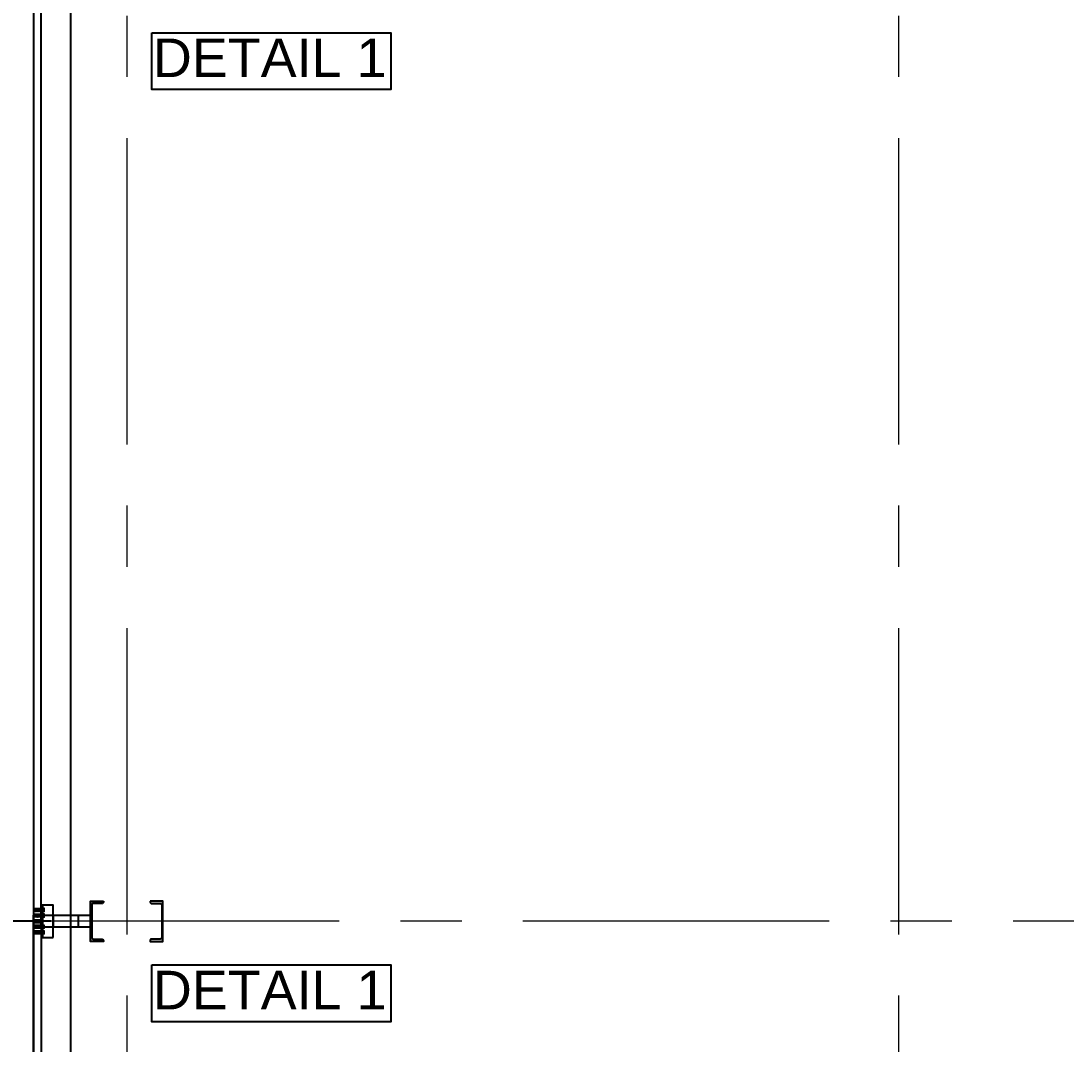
# Model space of a CAD drawing. Header units: millimetres. Extents: x 3470347 to 5996549, y -3470518 to 17149644.
# Drawn here: x 4832415 to 4838915, y 6628263 to 6634629 of the extents above; entities that cross this region are included whole.
import ezdxf
from ezdxf.enums import TextEntityAlignment as Align

# ---------------------------------------------------------------- set-up
doc = ezdxf.new("R2010")
doc.units = ezdxf.units.MM
doc.header["$MEASUREMENT"] = 0
doc.header["$PDMODE"] = 35
doc.header["$PDSIZE"] = -5
doc.linetypes.add('CENTER', pattern=[50.8, 31.75, -6.35, 6.35, -6.35])
doc.layers.get('0').update_dxf_attribs({"linetype": 'CONTINUOUS', "lineweight": 25})
doc.layers.get('DEFPOINTS').update_dxf_attribs({"linetype": 'CONTINUOUS', "lineweight": 25})
for name, color, linetype in [('5', 3, 'CONTINUOUS'), ('BOLT', 1, 'CONTINUOUS'), ('lintel', 2, 'CONTINUOUS')]:
    doc.layers.add(name, color=color, linetype=linetype)
doc.layers.add('CENTER', color=8, linetype='CENTER', lineweight=0)
doc.layers.add('channnel', color=2, linetype='CONTINUOUS', lineweight=15)
doc.styles.add('DIM', font='geniso.shx', dxfattribs={"width": 0.85})
doc.styles.add('TITLE', font='arial.ttf')
doc.dimstyles.new('ST-100', dxfattribs={"dimscale": 100, "dimtxt": 7, "dimasz": 5, "dimexe": 0.18, "dimexo": 0.0625, "dimgap": 0.2, "dimtad": 0, "dimdec": 0, "dimzin": 0, "dimdsep": 46, "dimtxsty": 'DIM', "dimblk": 'OPEN90', "dimcen": 0.09, "dimclrd": 256, "dimclrt": 7, "dimadec": 0, "dimazin": 0, "dimtfac": 1, "dimtdec": 0, "dimtofl": 0, "dimtmove": 0, "dimatfit": 3, "dimldrblk": 'OPEN90', "dimfxl": 1, "dimtolj": 1, "dimtzin": 0, "dimlwd": -1, "dimarcsym": 0})

# ---------------------------------------------------------------- blocks, each defined once
blk = doc.blocks.new('_Open90')
at = {"color": 0, "linetype": 'ByBlock', "lineweight": -2}
for p, q in [((-0.5, 0.5), (0, 0)), ((0, 0), (-1, 0)), ((0, 0), (-0.5, -0.5))]:
    blk.add_line(p, q, dxfattribs=at)
blk = doc.blocks.new('*D1784')
at = {"layer": 'BOLT', "color": 0, "lineweight": -2}
for p, q in [((4832601.6, 6634827.3), (4830755.3, 6634827.3)), ((4832601.6, 6629027.3), (4830755.3, 6629027.3))]:
    blk.add_line(p, q, dxfattribs=at)
at = {"layer": 'BOLT'}
for p, q in [((4830773.3, 6634327.3), (4830773.3, 6632585)), ((4830773.3, 6629527.3), (4830773.3, 6631269.6))]:
    blk.add_line(p, q, dxfattribs=at)
at = {"layer": 'DEFPOINTS', "color": 0}
for p in [(4832607.9, 6634827.3), (4830773.3, 6629027.3), (4832607.9, 6629027.3)]:
    blk.add_point(p, dxfattribs=at)
at = {"layer": 'BOLT', "xscale": 500, "yscale": 500, "zscale": 500}
for p, rotation in [((4830773.3, 6634827.3), 90), ((4830773.3, 6629027.3), 270)]:
    blk.add_blockref('_Open90', p, dxfattribs=dict(at, rotation=rotation))
at = {"layer": 'BOLT', "color": 7, "insert": (4830773.3, 6631927.3), "char_height": 600, "attachment_point": 5, "rotation": 90, "style": 'DIM'}
blk.add_mtext('\\A1;5800', dxfattribs=at)
blk = doc.blocks.new('*D1786')
at = {"layer": 'BOLT', "color": 0, "lineweight": -2}
for p, q in [((4832601.6, 6629027.3), (4830755.3, 6629027.3)), ((4832486.6, 6623187.3), (4830755.3, 6623187.3))]:
    blk.add_line(p, q, dxfattribs=at)
at = {"layer": 'BOLT'}
for p, q in [((4830773.3, 6628527.3), (4830773.3, 6626790.5)), ((4830773.3, 6623687.3), (4830773.3, 6625424.1))]:
    blk.add_line(p, q, dxfattribs=at)
at = {"layer": 'DEFPOINTS', "color": 0}
for p in [(4830773.3, 6629027.3), (4832607.9, 6629027.3), (4832492.9, 6623187.3)]:
    blk.add_point(p, dxfattribs=at)
at = {"layer": 'BOLT', "xscale": 500, "yscale": 500, "zscale": 500}
for p, rotation in [((4830773.3, 6629027.3), 90), ((4830773.3, 6623187.3), 270)]:
    blk.add_blockref('_Open90', p, dxfattribs=dict(at, rotation=rotation))
at = {"layer": 'BOLT', "color": 7, "insert": (4830773.3, 6626107.3), "char_height": 600, "attachment_point": 5, "rotation": 90, "style": 'DIM'}
blk.add_mtext('\\A1;5840', dxfattribs=at)
blk = doc.blocks.new('*D1791')
at = {"layer": 'BOLT', "color": 0, "lineweight": -2}
for p, q in [((4832486.6, 6641107.3), (4828543.9, 6641107.3)), ((4832486.6, 6611107.3), (4828543.9, 6611107.3))]:
    blk.add_line(p, q, dxfattribs=at)
at = {"layer": 'BOLT'}
for p, q in [((4828561.9, 6640607.3), (4828561.9, 6628600.8)), ((4828561.9, 6611607.3), (4828561.9, 6623613.8))]:
    blk.add_line(p, q, dxfattribs=at)
at = {"layer": 'DEFPOINTS', "color": 0}
for p in [(4832492.9, 6641107.3), (4828561.9, 6611107.3), (4832492.9, 6611107.3)]:
    blk.add_point(p, dxfattribs=at)
at = {"layer": 'BOLT', "xscale": 500, "yscale": 500, "zscale": 500}
for p, rotation in [((4828561.9, 6641107.3), 90), ((4828561.9, 6611107.3), 270)]:
    blk.add_blockref('_Open90', p, dxfattribs=dict(at, rotation=rotation))
at = {"layer": 'BOLT', "color": 7, "insert": (4828561.9, 6626107.3), "char_height": 600, "attachment_point": 5, "rotation": 90, "style": 'DIM'}
blk.add_mtext('\\A1;30000 WALL O/O', dxfattribs=at)

msp = doc.modelspace()

# ---------------------------------------------------------------- hatches: boundary and pattern name
at = {"transparency": 33554559}
h = msp.add_hatch(color=1, dxfattribs=at)
h.dxf.hatch_style = 1
h.paths.add_polyline_path([(4832847.87, 6629152.26), (4832847.87, 6628902.26), (4832927.87, 6628902.26), (4832927.87, 6628906.36, 0.4142136), (4832917.87, 6628916.36), (4832864.97, 6628916.36, -0.4142136), (4832854.97, 6628926.36), (4832854.97, 6629128.16, -0.4142136), (4832864.97, 6629138.16), (4832917.87, 6629138.16, 0.4142136), (4832927.87, 6629148.16), (4832927.87, 6629152.26)])
h = msp.add_hatch(color=1, dxfattribs=at)
h.dxf.hatch_style = 1
h.paths.add_polyline_path([(4833297.87, 6629152.26), (4833297.87, 6628902.26), (4833217.87, 6628902.26), (4833217.87, 6628906.36, -0.4142136), (4833227.87, 6628916.36), (4833280.77, 6628916.36, 0.4142136), (4833290.77, 6628926.36), (4833290.77, 6629128.16, 0.4142136), (4833280.77, 6629138.16), (4833227.87, 6629138.16, -0.4142136), (4833217.87, 6629148.16), (4833217.87, 6629152.26)])

# ---------------------------------------------------------------- linework, layer by layer
at = {"color": 8, "linetype": 'ByBlock'}
for p, q in [((4832548.87, 6629105.26, 0), (4832492.87, 6629105.26, 0)), ((4832548.87, 6629097.26, 0), (4832492.87, 6629097.26, 0)), ((4832548.87, 6629089.26, 0), (4832492.87, 6629089.26, 0)), ((4832548.87, 6629070.26, 0), (4832492.87, 6629070.26, 0)), ((4832548.87, 6629062.26, 0), (4832492.87, 6629062.26, 0)), ((4832548.87, 6629054.26, 0), (4832492.87, 6629054.26, 0)), ((4832548.87, 6629000.26, 0), (4832492.87, 6629000.26, 0)), ((4832548.87, 6628992.26, 0), (4832492.87, 6628992.26, 0)), ((4832548.87, 6628984.26, 0), (4832492.87, 6628984.26, 0)), ((4832548.87, 6628965.26, 0), (4832492.87, 6628965.26, 0)), ((4832548.87, 6628957.26, 0), (4832492.87, 6628957.26, 0)), ((4832548.87, 6628949.26, 0), (4832492.87, 6628949.26, 0))]:
    msp.add_line(p, q, dxfattribs=at)
at = {"color": 3}
msp.add_line((4832548.87, 6629127.26, 0), (4832548.87, 6628927.26, 0), dxfattribs=at)
at = {"color": 2}
for p, q in [((4832540.87, 6629033.93, 0), (4832492.87, 6629033.93, 0)), ((4832540.87, 6629033.93, 0), (4832492.87, 6629033.93, 0)), ((4832540.87, 6629020.59, 0), (4832492.87, 6629020.59, 0)), ((4832540.87, 6629020.59, 0), (4832492.87, 6629020.59, 0))]:
    msp.add_line(p, q, dxfattribs=at)
at = {"color": 8, "elevation": 0}
for points in [[(4832492.87, 6641107.26), (4832492.87, 6611107.26), (4862492.87, 6611107.26), (4862492.87, 6641107.26)], [(4832722.87, 6640877.26), (4832722.87, 6611337.26), (4862262.87, 6611337.26), (4862262.87, 6640877.26)]]:
    msp.add_lwpolyline(points, close=True, dxfattribs=at)
at = {"color": 6, "linetype": 'ByBlock', "elevation": 0}
for points in [[(4832492.87, 6634820.59), (4832492.87, 6629033.93), (4832540.87, 6629033.93), (4832540.87, 6634820.59)], [(4832492.87, 6623193.93), (4832492.87, 6629020.59), (4832540.87, 6629020.59), (4832540.87, 6623193.93)]]:
    msp.add_lwpolyline(points, close=True, dxfattribs=at)
at = {"color": 1, "elevation": 0}
for points in [[(4832927.87, 6629152.26), (4832927.87, 6629148.16, -0.4142136), (4832917.87, 6629138.16), (4832864.97, 6629138.16, 0.4142136), (4832854.97, 6629128.16), (4832854.97, 6628926.36, 0.4142136), (4832864.97, 6628916.36), (4832917.87, 6628916.36, -0.4142136), (4832927.87, 6628906.36), (4832927.87, 6628902.26), (4832847.87, 6628902.26), (4832847.87, 6629152.26)], [(4833217.87, 6629152.26), (4833217.87, 6629148.16, 0.4142136), (4833227.87, 6629138.16), (4833280.77, 6629138.16, -0.4142136), (4833290.77, 6629128.16), (4833290.77, 6628926.36, -0.4142136), (4833280.77, 6628916.36), (4833227.87, 6628916.36, 0.4142136), (4833217.87, 6628906.36), (4833217.87, 6628902.26), (4833297.87, 6628902.26), (4833297.87, 6629152.26)]]:
    msp.add_lwpolyline(points, format="xyb", close=True, dxfattribs=at)
at = {"color": 3, "elevation": 0}
for points in [[(4832615.87, 6628927.26), (4832615.87, 6629127.26), (4832540.87, 6629127.26), (4832540.87, 6628927.26)], [(4832540.87, 6629064.76), (4832615.87, 6629064.76), (4832615.87, 6628989.76), (4832540.87, 6628989.76)], [(4832772.87, 6629064.76), (4832847.87, 6629064.76), (4832847.87, 6628989.76), (4832772.87, 6628989.76)]]:
    msp.add_lwpolyline(points, close=True, dxfattribs=at)
at = {"layer": 'CENTER', "color": 8, "ltscale": 60}
for p, q in [((4833072.87, 6646090.98, 0), (4833072.87, 6608276.48, 0)), ((4837872.54, 6646090.98, 0), (4837872.54, 6608276.48, 0)), ((4864873.95, 6629027.26, 0), (4827811.52, 6629027.26, 0))]:
    msp.add_line(p, q, dxfattribs=at)
at = {"layer": 'channnel', "color": 8, "linetype": 'ByBlock'}
for p, q in [((4832548.87, 6629105.26, 0), (4832492.87, 6629105.26, 0)), ((4832492.87, 6629105.26, 0), (4832492.87, 6629089.26, 0)), ((4832548.87, 6629089.26, 0), (4832492.87, 6629089.26, 0)), ((4832534.47, 6629089.26, 0), (4832534.47, 6629105.26, 0)), ((4832548.87, 6629107.93, 0), (4832548.87, 6629086.59, 0)), ((4832561.19, 6629107.93, 0), (4832548.87, 6629107.93, 0)), ((4832548.87, 6629097.26, 0), (4832561.19, 6629097.26, 0)), ((4832561.19, 6629086.59, 0), (4832548.87, 6629086.59, 0)), ((4832548.87, 6629070.26, 0), (4832492.87, 6629070.26, 0)), ((4832492.87, 6629070.26, 0), (4832492.87, 6629054.26, 0)), ((4832548.87, 6629054.26, 0), (4832492.87, 6629054.26, 0)), ((4832534.47, 6629054.26, 0), (4832534.47, 6629070.26, 0)), ((4832548.87, 6629072.93, 0), (4832548.87, 6629051.59, 0)), ((4832561.19, 6629072.93, 0), (4832548.87, 6629072.93, 0)), ((4832548.87, 6629062.26, 0), (4832561.19, 6629062.26, 0)), ((4832561.19, 6629051.59, 0), (4832548.87, 6629051.59, 0)), ((4832548.87, 6629000.26, 0), (4832492.87, 6629000.26, 0)), ((4832492.87, 6628984.26, 0), (4832492.87, 6629000.26, 0)), ((4832548.87, 6628984.26, 0), (4832492.87, 6628984.26, 0)), ((4832548.87, 6628965.26, 0), (4832492.87, 6628965.26, 0)), ((4832492.87, 6628949.26, 0), (4832492.87, 6628965.26, 0)), ((4832548.87, 6628949.26, 0), (4832492.87, 6628949.26, 0)), ((4832534.47, 6629000.26, 0), (4832534.47, 6628984.26, 0)), ((4832534.47, 6628965.26, 0), (4832534.47, 6628949.26, 0)), ((4832548.87, 6628981.59, 0), (4832548.87, 6629002.93, 0)), ((4832561.19, 6629002.93, 0), (4832548.87, 6629002.93, 0)), ((4832548.87, 6628992.26, 0), (4832561.19, 6628992.26, 0)), ((4832561.19, 6628981.59, 0), (4832548.87, 6628981.59, 0)), ((4832548.87, 6628946.59, 0), (4832548.87, 6628967.93, 0)), ((4832561.19, 6628967.93, 0), (4832548.87, 6628967.93, 0)), ((4832548.87, 6628957.26, 0), (4832561.19, 6628957.26, 0)), ((4832561.19, 6628946.59, 0), (4832548.87, 6628946.59, 0))]:
    msp.add_line(p, q, dxfattribs=at)
at = {"layer": 'channnel', "color": 8, "linetype": 'Continuous'}
for p, q in [((4832498.67, 6629089.84, 0), (4832492.87, 6629102.27, 0)), ((4832497.42, 6629089.26, 0), (4832492.87, 6629099.02, 0)), ((4832495.63, 6629089.84, 0), (4832492.87, 6629095.76, 0)), ((4832494.39, 6629089.26, 0), (4832492.87, 6629092.51, 0)), ((4832500.45, 6629089.26, 0), (4832493.26, 6629104.68, 0)), ((4832501.7, 6629089.84, 0), (4832494.51, 6629105.26, 0)), ((4832503.49, 6629089.26, 0), (4832496.3, 6629104.68, 0)), ((4832504.73, 6629089.84, 0), (4832497.54, 6629105.26, 0)), ((4832506.52, 6629089.26, 0), (4832499.33, 6629104.68, 0)), ((4832508.04, 6629089.26, 0), (4832500.58, 6629105.26, 0)), ((4832509.29, 6629089.84, 0), (4832502.37, 6629104.68, 0)), ((4832511.07, 6629089.26, 0), (4832503.61, 6629105.26, 0)), ((4832512.32, 6629089.84, 0), (4832505.4, 6629104.68, 0)), ((4832514.11, 6629089.26, 0), (4832506.65, 6629105.26, 0)), ((4832515.35, 6629089.84, 0), (4832508.44, 6629104.68, 0)), ((4832517.14, 6629089.26, 0), (4832509.68, 6629105.26, 0)), ((4832518.39, 6629089.84, 0), (4832511.47, 6629104.68, 0)), ((4832520.18, 6629089.26, 0), (4832512.72, 6629105.26, 0)), ((4832521.42, 6629089.84, 0), (4832514.5, 6629104.68, 0)), ((4832522.75, 6629089.26, 0), (4832515.29, 6629105.26, 0)), ((4832515.49, 6629089.84, 0), (4832520.57, 6629104.68, 0)), ((4832523.21, 6629089.26, 0), (4832515.75, 6629105.26, 0)), ((4832516.68, 6629089.26, 0), (4832515.89, 6629105.26, 0)), ((4832524, 6629089.84, 0), (4832517.08, 6629104.68, 0)), ((4832517.28, 6629089.26, 0), (4832521.82, 6629105.26, 0)), ((4832524.46, 6629089.84, 0), (4832517.54, 6629104.68, 0)), ((4832517.93, 6629089.84, 0), (4832517.68, 6629104.68, 0)), ((4832525.78, 6629089.26, 0), (4832518.32, 6629105.26, 0)), ((4832526.25, 6629089.26, 0), (4832518.78, 6629105.26, 0)), ((4832519.72, 6629089.26, 0), (4832524.26, 6629105.26, 0)), ((4832519.96, 6629105.01, 0), (4832519.84, 6629105.26, 0)), ((4832527.03, 6629089.84, 0), (4832520.11, 6629104.68, 0)), ((4832520.96, 6629089.84, 0), (4832526.04, 6629104.68, 0)), ((4832528.82, 6629089.26, 0), (4832521.36, 6629105.26, 0)), ((4832522.99, 6629105.01, 0), (4832522.88, 6629105.26, 0)), ((4832530.07, 6629089.84, 0), (4832523.15, 6629104.68, 0)), ((4832523.86, 6629089.84, 0), (4832523.61, 6629104.68, 0)), ((4832531.85, 6629089.26, 0), (4832524.39, 6629105.26, 0)), ((4832525.65, 6629089.26, 0), (4832524.85, 6629105.26, 0)), ((4832526.03, 6629105.01, 0), (4832525.91, 6629105.26, 0)), ((4832533.1, 6629089.84, 0), (4832526.18, 6629104.68, 0)), ((4832526.89, 6629089.84, 0), (4832526.64, 6629104.68, 0)), ((4832534.47, 6629090.15, 0), (4832527.43, 6629105.26, 0)), ((4832529.06, 6629105.01, 0), (4832528.94, 6629105.26, 0)), ((4832534.47, 6629093.41, 0), (4832529.21, 6629104.68, 0)), ((4832534.47, 6629096.66, 0), (4832530.46, 6629105.26, 0)), ((4832532.09, 6629105.01, 0), (4832531.98, 6629105.26, 0)), ((4832534.47, 6629099.91, 0), (4832532.25, 6629104.68, 0)), ((4832534.47, 6629103.17, 0), (4832533.5, 6629105.26, 0)), ((4832535.13, 6629105.01, 0), (4832535.01, 6629105.26, 0)), ((4832498.67, 6629054.84, 0), (4832492.87, 6629067.27, 0)), ((4832497.42, 6629054.26, 0), (4832492.87, 6629064.02, 0)), ((4832495.63, 6629054.84, 0), (4832492.87, 6629060.76, 0)), ((4832494.39, 6629054.26, 0), (4832492.87, 6629057.51, 0)), ((4832500.45, 6629054.26, 0), (4832493.26, 6629069.68, 0)), ((4832501.7, 6629054.84, 0), (4832494.51, 6629070.26, 0)), ((4832503.49, 6629054.26, 0), (4832496.3, 6629069.68, 0)), ((4832504.73, 6629054.84, 0), (4832497.54, 6629070.26, 0)), ((4832506.52, 6629054.26, 0), (4832499.33, 6629069.68, 0)), ((4832508.04, 6629054.26, 0), (4832500.58, 6629070.26, 0)), ((4832509.29, 6629054.84, 0), (4832502.37, 6629069.68, 0)), ((4832511.07, 6629054.26, 0), (4832503.61, 6629070.26, 0)), ((4832512.32, 6629054.84, 0), (4832505.4, 6629069.68, 0)), ((4832514.11, 6629054.26, 0), (4832506.65, 6629070.26, 0)), ((4832515.35, 6629054.84, 0), (4832508.44, 6629069.68, 0)), ((4832517.14, 6629054.26, 0), (4832509.68, 6629070.26, 0)), ((4832518.39, 6629054.84, 0), (4832511.47, 6629069.68, 0)), ((4832520.18, 6629054.26, 0), (4832512.72, 6629070.26, 0)), ((4832521.42, 6629054.84, 0), (4832514.5, 6629069.68, 0)), ((4832522.75, 6629054.26, 0), (4832515.29, 6629070.26, 0)), ((4832515.49, 6629054.84, 0), (4832520.57, 6629069.68, 0)), ((4832523.21, 6629054.26, 0), (4832515.75, 6629070.26, 0)), ((4832516.68, 6629054.26, 0), (4832515.89, 6629070.26, 0)), ((4832524, 6629054.84, 0), (4832517.08, 6629069.68, 0)), ((4832517.28, 6629054.26, 0), (4832521.82, 6629070.26, 0)), ((4832524.46, 6629054.84, 0), (4832517.54, 6629069.68, 0)), ((4832517.93, 6629054.84, 0), (4832517.68, 6629069.68, 0)), ((4832525.78, 6629054.26, 0), (4832518.32, 6629070.26, 0)), ((4832526.25, 6629054.26, 0), (4832518.78, 6629070.26, 0)), ((4832519.72, 6629054.26, 0), (4832524.26, 6629070.26, 0)), ((4832519.96, 6629070.01, 0), (4832519.84, 6629070.26, 0)), ((4832527.03, 6629054.84, 0), (4832520.11, 6629069.68, 0)), ((4832520.96, 6629054.84, 0), (4832526.04, 6629069.68, 0)), ((4832528.82, 6629054.26, 0), (4832521.36, 6629070.26, 0)), ((4832522.99, 6629070.01, 0), (4832522.88, 6629070.26, 0)), ((4832530.07, 6629054.84, 0), (4832523.15, 6629069.68, 0)), ((4832523.86, 6629054.84, 0), (4832523.61, 6629069.68, 0)), ((4832531.85, 6629054.26, 0), (4832524.39, 6629070.26, 0)), ((4832525.65, 6629054.26, 0), (4832524.85, 6629070.26, 0)), ((4832526.03, 6629070.01, 0), (4832525.91, 6629070.26, 0)), ((4832533.1, 6629054.84, 0), (4832526.18, 6629069.68, 0)), ((4832526.89, 6629054.84, 0), (4832526.64, 6629069.68, 0)), ((4832534.47, 6629055.15, 0), (4832527.43, 6629070.26, 0)), ((4832529.06, 6629070.01, 0), (4832528.94, 6629070.26, 0)), ((4832534.47, 6629058.41, 0), (4832529.21, 6629069.68, 0)), ((4832534.47, 6629061.66, 0), (4832530.46, 6629070.26, 0)), ((4832532.09, 6629070.01, 0), (4832531.98, 6629070.26, 0)), ((4832534.47, 6629064.91, 0), (4832532.25, 6629069.68, 0)), ((4832534.47, 6629068.17, 0), (4832533.5, 6629070.26, 0)), ((4832535.13, 6629070.01, 0), (4832535.01, 6629070.26, 0)), ((4832494.39, 6629000.26, 0), (4832492.87, 6628997.01, 0)), ((4832497.42, 6629000.26, 0), (4832492.87, 6628990.5, 0)), ((4832495.63, 6628999.68, 0), (4832492.87, 6628993.76, 0)), ((4832498.67, 6628999.68, 0), (4832492.87, 6628987.25, 0)), ((4832494.39, 6628965.26, 0), (4832492.87, 6628962.01, 0)), ((4832497.42, 6628965.26, 0), (4832492.87, 6628955.5, 0)), ((4832495.63, 6628964.68, 0), (4832492.87, 6628958.76, 0)), ((4832498.67, 6628964.68, 0), (4832492.87, 6628952.25, 0)), ((4832500.45, 6629000.26, 0), (4832493.26, 6628984.84, 0)), ((4832500.45, 6628965.26, 0), (4832493.26, 6628949.84, 0)), ((4832501.7, 6628999.68, 0), (4832494.51, 6628984.26, 0)), ((4832501.7, 6628964.68, 0), (4832494.51, 6628949.26, 0)), ((4832503.49, 6629000.26, 0), (4832496.3, 6628984.84, 0)), ((4832503.49, 6628965.26, 0), (4832496.3, 6628949.84, 0)), ((4832504.73, 6628999.68, 0), (4832497.54, 6628984.26, 0)), ((4832504.73, 6628964.68, 0), (4832497.54, 6628949.26, 0)), ((4832506.52, 6629000.26, 0), (4832499.33, 6628984.84, 0)), ((4832506.52, 6628965.26, 0), (4832499.33, 6628949.84, 0)), ((4832508.04, 6629000.26, 0), (4832500.58, 6628984.26, 0)), ((4832508.04, 6628965.26, 0), (4832500.58, 6628949.26, 0)), ((4832509.29, 6628999.68, 0), (4832502.37, 6628984.84, 0)), ((4832509.29, 6628964.68, 0), (4832502.37, 6628949.84, 0)), ((4832511.07, 6629000.26, 0), (4832503.61, 6628984.26, 0)), ((4832511.07, 6628965.26, 0), (4832503.61, 6628949.26, 0)), ((4832512.32, 6628999.68, 0), (4832505.4, 6628984.84, 0)), ((4832512.32, 6628964.68, 0), (4832505.4, 6628949.84, 0)), ((4832514.11, 6629000.26, 0), (4832506.65, 6628984.26, 0)), ((4832514.11, 6628965.26, 0), (4832506.65, 6628949.26, 0)), ((4832515.35, 6628999.68, 0), (4832508.44, 6628984.84, 0)), ((4832515.35, 6628964.68, 0), (4832508.44, 6628949.84, 0)), ((4832517.14, 6629000.26, 0), (4832509.68, 6628984.26, 0)), ((4832517.14, 6628965.26, 0), (4832509.68, 6628949.26, 0)), ((4832518.39, 6628999.68, 0), (4832511.47, 6628984.84, 0)), ((4832518.39, 6628964.68, 0), (4832511.47, 6628949.84, 0)), ((4832520.18, 6629000.26, 0), (4832512.72, 6628984.26, 0)), ((4832520.18, 6628965.26, 0), (4832512.72, 6628949.26, 0)), ((4832521.42, 6628999.68, 0), (4832514.5, 6628984.84, 0)), ((4832521.42, 6628964.68, 0), (4832514.5, 6628949.84, 0)), ((4832522.75, 6629000.26, 0), (4832515.29, 6628984.26, 0)), ((4832522.75, 6628965.26, 0), (4832515.29, 6628949.26, 0)), ((4832515.49, 6628999.68, 0), (4832520.57, 6628984.84, 0)), ((4832515.49, 6628964.68, 0), (4832520.57, 6628949.84, 0)), ((4832523.21, 6629000.26, 0), (4832515.75, 6628984.26, 0)), ((4832523.21, 6628965.26, 0), (4832515.75, 6628949.26, 0)), ((4832516.68, 6629000.26, 0), (4832515.89, 6628984.26, 0)), ((4832516.68, 6628965.26, 0), (4832515.89, 6628949.26, 0)), ((4832524, 6628999.68, 0), (4832517.08, 6628984.84, 0)), ((4832524, 6628964.68, 0), (4832517.08, 6628949.84, 0)), ((4832517.28, 6629000.26, 0), (4832521.82, 6628984.26, 0)), ((4832517.28, 6628965.26, 0), (4832521.82, 6628949.26, 0)), ((4832524.46, 6628999.68, 0), (4832517.54, 6628984.84, 0)), ((4832524.46, 6628964.68, 0), (4832517.54, 6628949.84, 0)), ((4832517.93, 6628999.68, 0), (4832517.68, 6628984.84, 0)), ((4832517.93, 6628964.68, 0), (4832517.68, 6628949.84, 0)), ((4832525.78, 6629000.26, 0), (4832518.32, 6628984.26, 0)), ((4832525.78, 6628965.26, 0), (4832518.32, 6628949.26, 0)), ((4832526.25, 6629000.26, 0), (4832518.78, 6628984.26, 0)), ((4832526.25, 6628965.26, 0), (4832518.78, 6628949.26, 0)), ((4832519.72, 6629000.26, 0), (4832524.26, 6628984.26, 0)), ((4832519.72, 6628965.26, 0), (4832524.26, 6628949.26, 0)), ((4832519.96, 6628984.51, 0), (4832519.84, 6628984.26, 0)), ((4832519.96, 6628949.51, 0), (4832519.84, 6628949.26, 0)), ((4832527.03, 6628999.68, 0), (4832520.11, 6628984.84, 0)), ((4832527.03, 6628964.68, 0), (4832520.11, 6628949.84, 0)), ((4832520.96, 6628999.68, 0), (4832526.04, 6628984.84, 0)), ((4832520.96, 6628964.68, 0), (4832526.04, 6628949.84, 0)), ((4832528.82, 6629000.26, 0), (4832521.36, 6628984.26, 0)), ((4832528.82, 6628965.26, 0), (4832521.36, 6628949.26, 0)), ((4832522.99, 6628984.51, 0), (4832522.88, 6628984.26, 0)), ((4832522.99, 6628949.51, 0), (4832522.88, 6628949.26, 0)), ((4832530.07, 6628999.68, 0), (4832523.15, 6628984.84, 0)), ((4832530.07, 6628964.68, 0), (4832523.15, 6628949.84, 0)), ((4832523.86, 6628999.68, 0), (4832523.61, 6628984.84, 0)), ((4832523.86, 6628964.68, 0), (4832523.61, 6628949.84, 0)), ((4832531.85, 6629000.26, 0), (4832524.39, 6628984.26, 0)), ((4832531.85, 6628965.26, 0), (4832524.39, 6628949.26, 0)), ((4832525.65, 6629000.26, 0), (4832524.85, 6628984.26, 0)), ((4832525.65, 6628965.26, 0), (4832524.85, 6628949.26, 0)), ((4832526.03, 6628984.51, 0), (4832525.91, 6628984.26, 0)), ((4832526.03, 6628949.51, 0), (4832525.91, 6628949.26, 0)), ((4832533.1, 6628999.68, 0), (4832526.18, 6628984.84, 0)), ((4832533.1, 6628964.68, 0), (4832526.18, 6628949.84, 0)), ((4832526.89, 6628999.68, 0), (4832526.64, 6628984.84, 0)), ((4832526.89, 6628964.68, 0), (4832526.64, 6628949.84, 0)), ((4832534.47, 6628999.37, 0), (4832527.43, 6628984.26, 0)), ((4832534.47, 6628964.37, 0), (4832527.43, 6628949.26, 0)), ((4832529.06, 6628984.51, 0), (4832528.94, 6628984.26, 0)), ((4832529.06, 6628949.51, 0), (4832528.94, 6628949.26, 0)), ((4832534.47, 6628996.12, 0), (4832529.21, 6628984.84, 0)), ((4832534.47, 6628961.12, 0), (4832529.21, 6628949.84, 0)), ((4832534.47, 6628992.86, 0), (4832530.46, 6628984.26, 0)), ((4832534.47, 6628957.86, 0), (4832530.46, 6628949.26, 0)), ((4832532.09, 6628984.51, 0), (4832531.98, 6628984.26, 0)), ((4832532.09, 6628949.51, 0), (4832531.98, 6628949.26, 0)), ((4832534.47, 6628989.61, 0), (4832532.25, 6628984.84, 0)), ((4832534.47, 6628954.61, 0), (4832532.25, 6628949.84, 0)), ((4832534.47, 6628986.35, 0), (4832533.5, 6628984.26, 0)), ((4832534.47, 6628951.35, 0), (4832533.5, 6628949.26, 0)), ((4832535.13, 6628984.51, 0), (4832535.01, 6628984.26, 0)), ((4832535.13, 6628949.51, 0), (4832535.01, 6628949.26, 0))]:
    msp.add_line(p, q, dxfattribs=at)
for centre, radius, start, end in [((4832493.89, 6629104.97, 0), 0.688, 25, 205), ((4832495.01, 6629089.55, 0), 0.688, 205, 25), ((4832496.92, 6629104.97, 0), 0.688, 25, 205), ((4832498.04, 6629089.55, 0), 0.687, 205, 25), ((4832499.96, 6629104.97, 0), 0.688, 25, 205), ((4832501.08, 6629089.55, 0), 0.688, 205, 25), ((4832502.99, 6629104.97, 0), 0.688, 25, 205), ((4832504.11, 6629089.55, 0), 0.688, 205, 25), ((4832506.02, 6629104.97, 0), 0.688, 25, 205), ((4832508.66, 6629089.55, 0), 0.688, 205, 25), ((4832509.06, 6629104.97, 0), 0.688, 25, 205), ((4832511.7, 6629089.55, 0), 0.688, 205, 25), ((4832512.09, 6629104.97, 0), 0.688, 25, 205), ((4832514.73, 6629089.55, 0), 0.687, 205, 25), ((4832515.13, 6629104.97, 0), 0.687, 25, 205), ((4832521.79, 6629125.68, 0), 21.43, 252.355169, 281.458711), ((4832519.75, 6629068.84, 0), 21.43, 72.355169, 101.458711), ((4832522.38, 6629125.68, 0), 21.43, 252.355169, 281.458711), ((4832517.31, 6629089.55, 0), 0.687, 205, 25), ((4832517.7, 6629104.97, 0), 0.688, 25, 205), ((4832517.77, 6629089.55, 0), 0.688, 205, 25), ((4832519.9, 6629097.11, 0), 8.28, 251.528402, 298.566099), ((4832518.16, 6629104.97, 0), 0.688, 25, 205), ((4832521.63, 6629097.41, 0), 8.28, 71.528402, 118.566099), ((4832520.34, 6629089.55, 0), 0.687, 205, 25), ((4832520.74, 6629104.97, 0), 0.688, 25, 205), ((4832520.8, 6629089.55, 0), 0.688, 205, 25), ((4832521.2, 6629104.97, 0), 0.688, 25, 205), ((4832523.37, 6629089.55, 0), 0.687, 205, 25), ((4832523.77, 6629104.97, 0), 0.688, 25, 205), ((4832523.83, 6629089.55, 0), 0.687, 205, 25), ((4832524.23, 6629104.97, 0), 0.688, 25, 205), ((4832526.27, 6629089.55, 0), 0.688, 205, 25), ((4832526.41, 6629089.55, 0), 0.687, 205, 25), ((4832526.8, 6629104.97, 0), 0.688, 25, 205), ((4832529.44, 6629089.55, 0), 0.687, 205, 25), ((4832529.84, 6629104.97, 0), 0.688, 25, 205), ((4832532.48, 6629089.55, 0), 0.687, 205, 25), ((4832532.87, 6629104.97, 0), 0.688, 25, 205), ((4832493.89, 6629069.97, 0), 0.688, 25, 205), ((4832495.01, 6629054.55, 0), 0.688, 205, 25), ((4832496.92, 6629069.97, 0), 0.688, 25, 205), ((4832498.04, 6629054.55, 0), 0.687, 205, 25), ((4832499.96, 6629069.97, 0), 0.688, 25, 205), ((4832501.08, 6629054.55, 0), 0.688, 205, 25), ((4832502.99, 6629069.97, 0), 0.688, 25, 205), ((4832504.11, 6629054.55, 0), 0.688, 205, 25), ((4832506.02, 6629069.97, 0), 0.688, 25, 205), ((4832508.66, 6629054.55, 0), 0.688, 205, 25), ((4832509.06, 6629069.97, 0), 0.688, 25, 205), ((4832511.7, 6629054.55, 0), 0.688, 205, 25), ((4832512.09, 6629069.97, 0), 0.688, 25, 205), ((4832514.73, 6629054.55, 0), 0.687, 205, 25), ((4832515.13, 6629069.97, 0), 0.687, 25, 205), ((4832521.79, 6629090.68, 0), 21.43, 252.355169, 281.458711), ((4832519.75, 6629033.84, 0), 21.43, 72.355169, 101.458711), ((4832522.38, 6629090.68, 0), 21.43, 252.355169, 281.458711), ((4832517.31, 6629054.55, 0), 0.687, 205, 25), ((4832517.7, 6629069.97, 0), 0.688, 25, 205), ((4832517.77, 6629054.55, 0), 0.688, 205, 25), ((4832519.9, 6629062.11, 0), 8.28, 251.528402, 298.566099), ((4832518.16, 6629069.97, 0), 0.688, 25, 205), ((4832521.63, 6629062.41, 0), 8.28, 71.528402, 118.566099), ((4832520.34, 6629054.55, 0), 0.687, 205, 25), ((4832520.74, 6629069.97, 0), 0.688, 25, 205), ((4832520.8, 6629054.55, 0), 0.688, 205, 25), ((4832521.2, 6629069.97, 0), 0.688, 25, 205), ((4832523.37, 6629054.55, 0), 0.687, 205, 25), ((4832523.77, 6629069.97, 0), 0.688, 25, 205), ((4832523.83, 6629054.55, 0), 0.687, 205, 25), ((4832524.23, 6629069.97, 0), 0.688, 25, 205), ((4832526.27, 6629054.55, 0), 0.688, 205, 25), ((4832526.41, 6629054.55, 0), 0.687, 205, 25), ((4832526.8, 6629069.97, 0), 0.688, 25, 205), ((4832529.44, 6629054.55, 0), 0.687, 205, 25), ((4832529.84, 6629069.97, 0), 0.688, 25, 205), ((4832532.48, 6629054.55, 0), 0.687, 205, 25), ((4832532.87, 6629069.97, 0), 0.688, 25, 205), ((4832493.89, 6628984.55, 0), 0.688, 155, 335), ((4832493.89, 6628949.55, 0), 0.688, 155, 335), ((4832495.01, 6628999.97, 0), 0.688, 335, 155), ((4832495.01, 6628964.97, 0), 0.688, 335, 155), ((4832496.92, 6628984.55, 0), 0.688, 155, 335), ((4832496.92, 6628949.55, 0), 0.688, 155, 335), ((4832498.04, 6628999.97, 0), 0.687, 335, 155), ((4832498.04, 6628964.97, 0), 0.687, 335, 155), ((4832499.96, 6628984.55, 0), 0.688, 155, 335), ((4832499.96, 6628949.55, 0), 0.688, 155, 335), ((4832501.08, 6628999.97, 0), 0.688, 335, 155), ((4832501.08, 6628964.97, 0), 0.688, 335, 155), ((4832502.99, 6628984.55, 0), 0.688, 155, 335), ((4832502.99, 6628949.55, 0), 0.688, 155, 335), ((4832504.11, 6628999.97, 0), 0.688, 335, 155), ((4832504.11, 6628964.97, 0), 0.688, 335, 155), ((4832506.02, 6628984.55, 0), 0.688, 155, 335), ((4832506.02, 6628949.55, 0), 0.688, 155, 335), ((4832508.66, 6628999.97, 0), 0.688, 335, 155), ((4832508.66, 6628964.97, 0), 0.688, 335, 155), ((4832509.06, 6628984.55, 0), 0.688, 155, 335), ((4832509.06, 6628949.55, 0), 0.688, 155, 335), ((4832511.7, 6628999.97, 0), 0.688, 335, 155), ((4832511.7, 6628964.97, 0), 0.688, 335, 155), ((4832512.09, 6628984.55, 0), 0.688, 155, 335), ((4832512.09, 6628949.55, 0), 0.688, 155, 335), ((4832514.73, 6628999.97, 0), 0.687, 335, 155), ((4832514.73, 6628964.97, 0), 0.687, 335, 155), ((4832515.13, 6628984.55, 0), 0.687, 155, 335), ((4832515.13, 6628949.55, 0), 0.687, 155, 335), ((4832521.79, 6628963.84, 0), 21.43, 78.541289, 107.644831), ((4832521.79, 6628928.84, 0), 21.43, 78.541289, 107.644831), ((4832519.75, 6629020.68, 0), 21.43, 258.541289, 287.644831), ((4832519.75, 6628985.68, 0), 21.43, 258.541289, 287.644831), ((4832522.38, 6628963.84, 0), 21.43, 78.541289, 107.644831), ((4832522.38, 6628928.84, 0), 21.43, 78.541289, 107.644831), ((4832517.31, 6628999.97, 0), 0.687, 335, 155), ((4832517.31, 6628964.97, 0), 0.687, 335, 155), ((4832517.7, 6628984.55, 0), 0.688, 155, 335), ((4832517.7, 6628949.55, 0), 0.688, 155, 335), ((4832517.77, 6628999.97, 0), 0.688, 335, 155), ((4832517.77, 6628964.97, 0), 0.688, 335, 155), ((4832519.9, 6628992.41, 0), 8.28, 61.433901, 108.471598), ((4832519.9, 6628957.41, 0), 8.28, 61.433901, 108.471598), ((4832518.16, 6628984.55, 0), 0.688, 155, 335), ((4832518.16, 6628949.55, 0), 0.688, 155, 335), ((4832521.63, 6628992.11, 0), 8.28, 241.433901, 288.471598), ((4832521.63, 6628957.11, 0), 8.28, 241.433901, 288.471598), ((4832520.34, 6628999.97, 0), 0.687, 335, 155), ((4832520.34, 6628964.97, 0), 0.687, 335, 155), ((4832520.74, 6628984.55, 0), 0.688, 155, 335), ((4832520.74, 6628949.55, 0), 0.688, 155, 335), ((4832520.8, 6628999.97, 0), 0.688, 335, 155), ((4832520.8, 6628964.97, 0), 0.688, 335, 155), ((4832521.2, 6628984.55, 0), 0.688, 155, 335), ((4832521.2, 6628949.55, 0), 0.688, 155, 335), ((4832523.37, 6628999.97, 0), 0.687, 335, 155), ((4832523.37, 6628964.97, 0), 0.687, 335, 155), ((4832523.77, 6628984.55, 0), 0.688, 155, 335), ((4832523.77, 6628949.55, 0), 0.688, 155, 335), ((4832523.83, 6628999.97, 0), 0.687, 335, 155), ((4832523.83, 6628964.97, 0), 0.687, 335, 155), ((4832524.23, 6628984.55, 0), 0.688, 155, 335), ((4832524.23, 6628949.55, 0), 0.688, 155, 335), ((4832526.27, 6628999.97, 0), 0.688, 335, 155), ((4832526.27, 6628964.97, 0), 0.688, 335, 155), ((4832526.41, 6628999.97, 0), 0.687, 335, 155), ((4832526.41, 6628964.97, 0), 0.687, 335, 155), ((4832526.8, 6628984.55, 0), 0.688, 155, 335), ((4832526.8, 6628949.55, 0), 0.688, 155, 335), ((4832529.44, 6628999.97, 0), 0.687, 335, 155), ((4832529.44, 6628964.97, 0), 0.687, 335, 155), ((4832529.84, 6628984.55, 0), 0.688, 155, 335), ((4832529.84, 6628949.55, 0), 0.688, 155, 335), ((4832532.48, 6628999.97, 0), 0.687, 335, 155), ((4832532.48, 6628964.97, 0), 0.687, 335, 155), ((4832532.87, 6628984.55, 0), 0.688, 155, 335), ((4832532.87, 6628949.55, 0), 0.688, 155, 335)]:
    msp.add_arc(centre, radius, start, end, dxfattribs=at)
at = {"layer": 'channnel', "color": 8, "linetype": 'ByBlock'}
for centre in [(4832547.65, 6629102.59, 0), (4832547.65, 6629091.93, 0), (4832547.65, 6629067.59, 0), (4832547.65, 6629056.93, 0), (4832547.65, 6628997.59, 0), (4832547.65, 6628986.93, 0), (4832547.65, 6628962.59, 0), (4832547.65, 6628951.93, 0)]:
    msp.add_arc(centre, 14.55, 338.498425, 21.501575, dxfattribs=at)
at = {"layer": 'lintel', "color": 1, "linetype": 'ByBlock'}
for points in [[(4833229.29, 6634555.48), (4834716.07, 6634555.48), (4834716.07, 6634202.78), (4833229.29, 6634202.78)], [(4833229.29, 6628755.48), (4834716.07, 6628755.48), (4834716.07, 6628402.78), (4833229.29, 6628402.78)]]:
    msp.add_lwpolyline(points, close=True, dxfattribs=at)
at = {"layer": 'lintel', "color": 5, "linetype": 'ByBlock', "elevation": 0}
msp.add_lwpolyline([(4832492.87, 6628989.76), (4832492.87, 6629064.76), (4832847.87, 6629064.76), (4832847.87, 6628989.76), (4832492.87, 6628989.76)], dxfattribs=at)

# ---------------------------------------------------------------- texts
at = {"layer": '5', "linetype": 'ByBlock', "style": 'TITLE'}
for p in [(4833962.12, 6634399.3), (4833962.12, 6628599.3)]:
    msp.add_text('DETAIL 1', height=240, dxfattribs=at).set_placement(p, align=Align.MIDDLE_CENTER)

# ---------------------------------------------------------------- dimensions: what is measured, and where the dimension line sits
at = {"layer": 'BOLT'}
dim = msp.add_linear_dim(base=(4828561.91, 6611107.26, 0), p1=(4832492.87, 6641107.26, 0), p2=(4832492.87, 6611107.26, 0), angle=90, text='<> WALL O/O', dimstyle='ST-100', override={"dimtxt": 6, "dimtxsty": 'DIM', "dimblk": 'Open90', "dimtmove": 1}, dxfattribs=at)
dim.commit()
dim.dimension.update_dxf_attribs({"geometry": '*D1791', "text_midpoint": (4828561.91, 6626107.26, 0)})
for p1, picture, middle in [((4832607.87, 6634827.26, 0), '*D1784', (4830773.26, 6631927.26, 0)), ((4832492.87, 6623187.26, 0), '*D1786', (4830773.26, 6626107.26, 0))]:
    dim = msp.add_linear_dim(base=(4830773.26, 6629027.26, 0), p1=p1, p2=(4832607.87, 6629027.26, 0), angle=90, dimstyle='ST-100', override={"dimtxt": 6, "dimblk": 'Open90', "dimtmove": 1}, dxfattribs=at)
    dim.commit()
    dim.dimension.update_dxf_attribs({"geometry": picture, "text_midpoint": middle})

doc.saveas('drawing.dxf')
